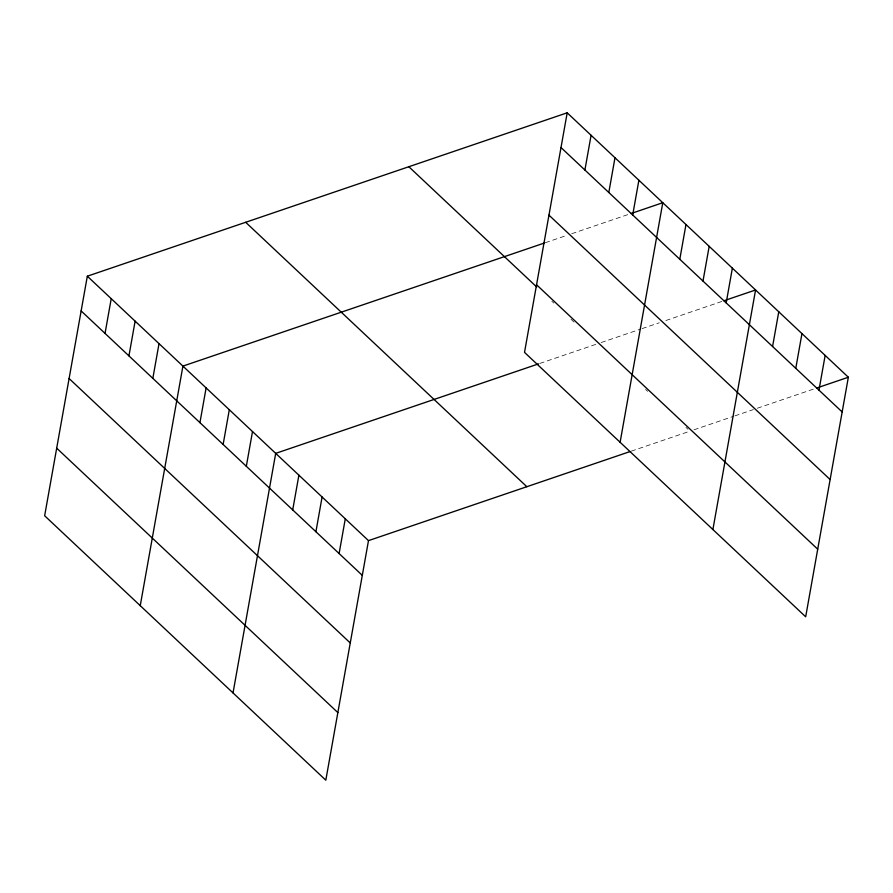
<?xml version="1.0" encoding="UTF-8"?>
<svg xmlns="http://www.w3.org/2000/svg" width="893" height="893" viewBox="0 0 893 893"><rect width="100%" height="100%" fill="white"/><g stroke="black" fill="none" stroke-linecap="round" stroke-linejoin="round"><path stroke-width="0.67" stroke-dasharray="4.46 3.35" d="M545.333 242.706L566.452 235.518M571.732 233.72L628.471 214.398M539.785 363.451L597.216 343.894M601.168 342.544L640.761 329.07M642.078 328.613L659.235 322.775M665.832 320.531L722.571 301.209M631.262 451.155L689.999 431.152M693.95 429.812L733.544 416.328M734.861 415.881L753.335 409.586M757.297 408.235L815.354 388.466M551.829 301.209L553.85 303.107M570.984 319.236L574.02 322.083M645.617 389.426L647.637 391.324M685.958 427.356L687.978 429.254"/><path stroke-width="1.34" d="M87.324 276.205L44.65 515.763L325.811 780.192L368.485 540.633L87.324 276.205L567.189 112.808L848.35 377.237L805.676 616.795L524.515 352.367L567.189 112.808M105.039 333.413L111.223 298.686M128.938 355.883L135.122 321.156M152.837 378.364L159.021 343.638M140.246 605.666L182.92 366.108L544.016 243.153M199.932 422.657L206.116 387.93M223.127 444.468L229.311 409.742M246.323 466.28L252.507 431.553M233.028 692.923L275.703 453.365L538.479 363.897M292.714 509.914L298.898 475.188M315.91 531.726L322.094 496.999M339.106 553.548L345.29 518.811M584.904 170.016L591.088 135.29M608.803 192.497L614.987 157.76M632.702 214.967L638.886 180.241M620.11 442.269L662.785 202.711L631.117 213.505M679.796 259.26L685.98 224.534M702.992 281.072L709.176 246.345M726.188 302.894L732.372 268.157M712.893 529.538L755.567 289.979L723.899 300.762M772.579 346.517L778.763 311.791M795.775 368.329L801.959 333.602M818.97 390.152L825.154 355.414M368.485 540.633L629.956 451.601M816.682 388.02L848.35 377.237M561.005 147.546L842.166 411.963M548.961 215.135L830.122 479.552M536.559 284.778L817.72 549.195M408.838 166.734L536.704 286.988M245.675 222.29L526.837 486.707M81.14 310.931L362.301 575.36M69.096 378.532L350.257 642.949M56.694 448.174L337.855 712.592"/></g></svg>
